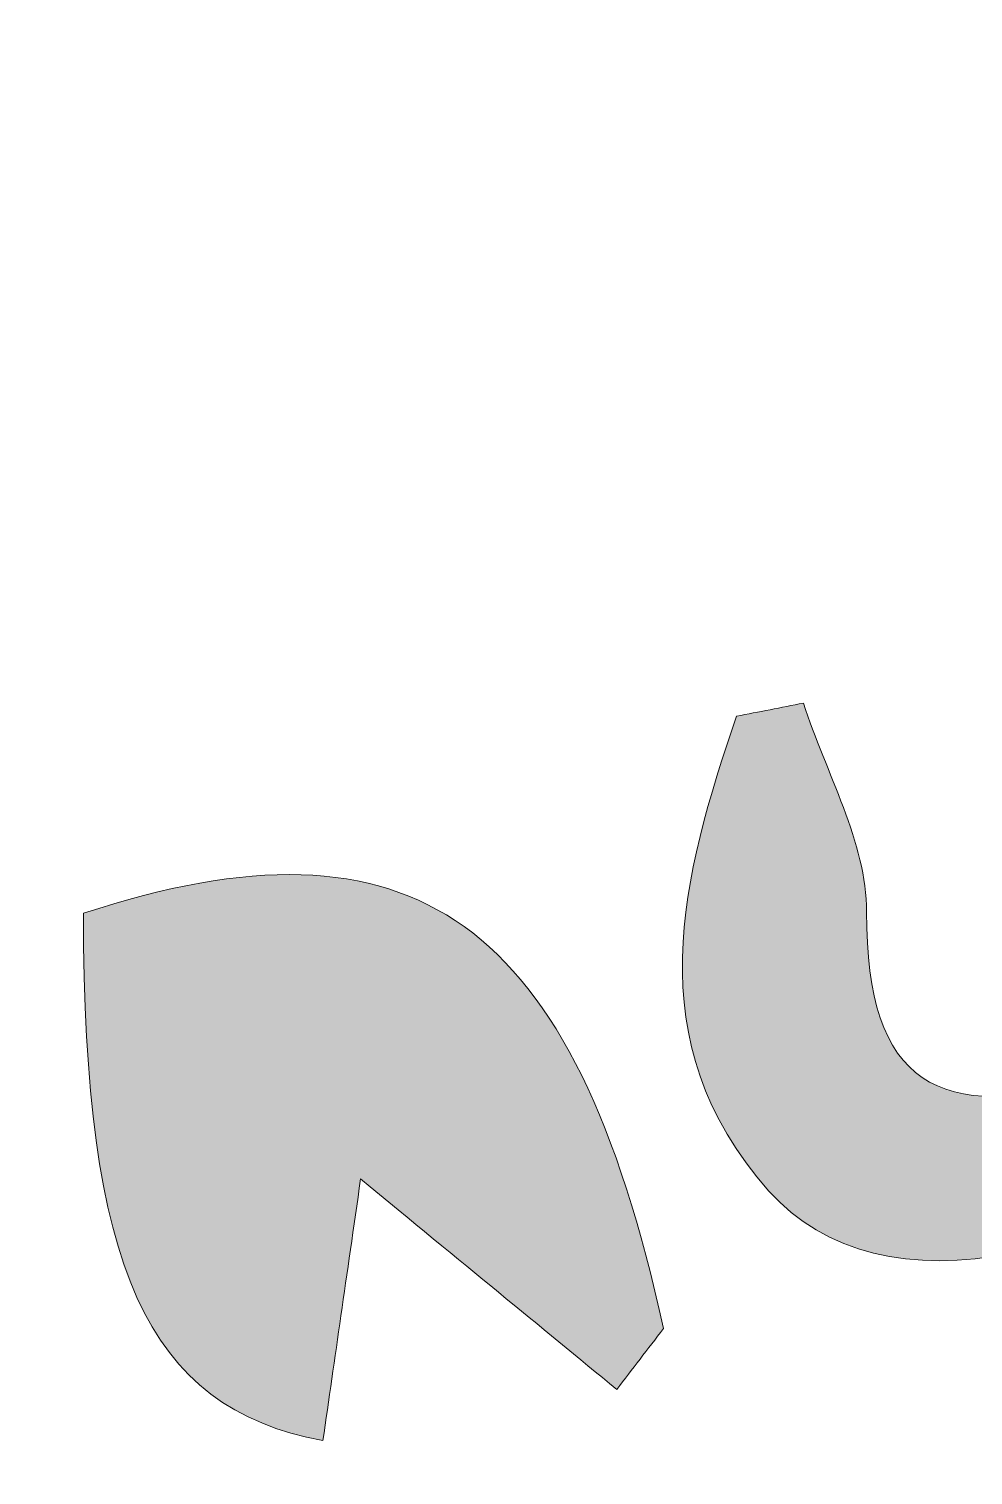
# Model space of a CAD drawing. Header units: inches. Extents: x 131 to 633, y -366 to -24.
# Drawn here: x 163.48 to 173.71, y -258.08 to -242.41 of the extents above; entities that cross this region are included whole.
import ezdxf

# ---------------------------------------------------------------- set-up
doc = ezdxf.new("R2010")
doc.units = ezdxf.units.IN
doc.header["$MEASUREMENT"] = 0
doc.layers.add('Layer 1', color=7, linetype='Continuous')

# ---------------------------------------------------------------- blocks, each defined once
blk = doc.blocks.new('block 3')
at = {"layer": 'Layer 1', "true_color": 0xffffff}
h = blk.add_hatch(color=7, dxfattribs=at)
h.dxf.hatch_style = 2
edge = h.paths.add_edge_path()
edge.add_spline(control_points=[(177.663, -253.618), (175.279, -255.899), (172.701, -256.347), (171.5, -255.001), (170.058, -253.383), (170.562, -251.581), (171.149, -249.856), (171.391, -249.809), (171.633, -249.761), (171.875, -249.714), (172.116, -250.468), (172.56, -251.223), (172.559, -251.977), (172.555, -253.859), (173.342, -254.276), (175.051, -253.791), (175.872, -253.558), (176.789, -253.665), (177.663, -253.618)], knot_values=[0, 0, 0, 0, 1, 1, 1, 2, 2, 2, 3, 3, 3, 4, 4, 4, 5, 5, 5, 6, 6, 6, 6], degree=3, periodic=1)
h = blk.add_hatch(color=7, dxfattribs=at)
h.dxf.hatch_style = 2
edge = h.paths.add_edge_path()
edge.add_spline(control_points=[(169.851, -257.151), (169.021, -256.469), (168.19, -255.787), (167.075, -254.87), (166.922, -255.93), (166.795, -256.816), (166.666, -257.706), (164.743, -257.344), (164.079, -255.833), (164.07, -251.991), (167.659, -250.814), (169.389, -252.053), (170.357, -256.492), (170.188, -256.712), (170.019, -256.932), (169.851, -257.151)], knot_values=[0, 0, 0, 0, 1, 1, 1, 2, 2, 2, 3, 3, 3, 4, 4, 4, 5, 5, 5, 5], degree=3, periodic=1)
at = {"layer": 'Layer 1', "lineweight": 0}
for points, knots in [([(130.614, -23.801), (298.166, -23.801), (465.718, -23.801), (633.325, -23.801), (633.325, -137.677), (633.325, -251.57), (633.325, -365.544), (465.792, -365.544), (298.203, -365.544), (130.614, -365.544), (130.614, -251.68), (130.614, -137.75), (130.614, -23.801)], [0, 0, 0, 0, 1, 1, 1, 2, 2, 2, 3, 3, 3, 4, 4, 4, 4]), ([(177.663, -253.618), (176.789, -253.665), (175.872, -253.558), (175.051, -253.791), (173.342, -254.276), (172.555, -253.859), (172.559, -251.977), (172.56, -251.223), (172.116, -250.468), (171.875, -249.714), (171.633, -249.761), (171.391, -249.809), (171.149, -249.856), (170.562, -251.581), (170.058, -253.383), (171.5, -255.001), (172.701, -256.347), (175.279, -255.899), (177.663, -253.618)], [0, 0, 0, 0, 1, 1, 1, 2, 2, 2, 3, 3, 3, 4, 4, 4, 5, 5, 5, 6, 6, 6, 6]), ([(177.663, -253.618), (175.279, -255.899), (172.701, -256.347), (171.5, -255.001), (170.058, -253.383), (170.562, -251.581), (171.149, -249.856), (171.391, -249.809), (171.633, -249.761), (171.875, -249.714), (172.116, -250.468), (172.56, -251.223), (172.559, -251.977), (172.555, -253.859), (173.342, -254.276), (175.051, -253.791), (175.872, -253.558), (176.789, -253.665), (177.663, -253.618)], [0, 0, 0, 0, 1, 1, 1, 2, 2, 2, 3, 3, 3, 4, 4, 4, 5, 5, 5, 6, 6, 6, 6]), ([(169.851, -257.151), (170.019, -256.932), (170.188, -256.712), (170.357, -256.492), (169.389, -252.053), (167.659, -250.814), (164.07, -251.991), (164.079, -255.833), (164.743, -257.344), (166.666, -257.706), (166.795, -256.816), (166.922, -255.93), (167.075, -254.87), (168.19, -255.787), (169.021, -256.469), (169.851, -257.151)], [0, 0, 0, 0, 1, 1, 1, 2, 2, 2, 3, 3, 3, 4, 4, 4, 5, 5, 5, 5]), ([(169.851, -257.151), (169.021, -256.469), (168.19, -255.787), (167.075, -254.87), (166.922, -255.93), (166.795, -256.816), (166.666, -257.706), (164.743, -257.344), (164.079, -255.833), (164.07, -251.991), (167.659, -250.814), (169.389, -252.053), (170.357, -256.492), (170.188, -256.712), (170.019, -256.932), (169.851, -257.151)], [0, 0, 0, 0, 1, 1, 1, 2, 2, 2, 3, 3, 3, 4, 4, 4, 5, 5, 5, 5])]:
    blk.add_open_spline(points, degree=3, knots=knots, dxfattribs=at)
blk = doc.blocks.new('block 2')
at = {"layer": 'Layer 1'}
blk.add_blockref('block 3', (0, 0), dxfattribs=at)

msp = doc.modelspace()

# ---------------------------------------------------------------- block references
at = {"layer": 'Layer 1'}
msp.add_blockref('block 2', (0, 0), dxfattribs=at)

doc.saveas('drawing.dxf')
